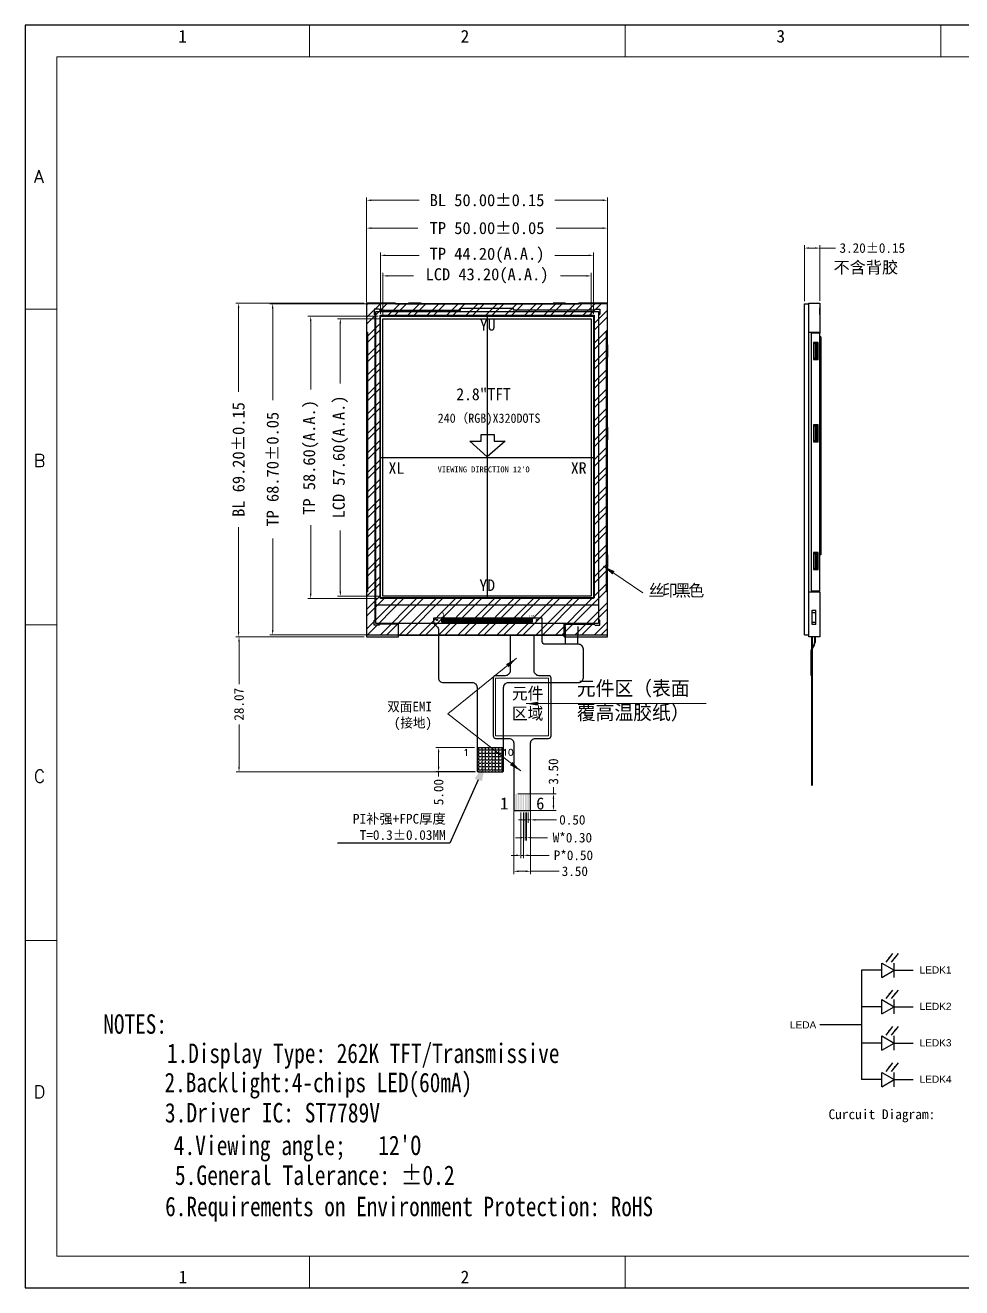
# Model space of a CAD drawing. Header units: millimetres. Extents: x 56 to 438, y -2748 to 280.
# Drawn here: x 56.4 to 250.7, y 17.8 to 279.8 of the extents above; entities that cross this region are included whole.
import ezdxf

# ---------------------------------------------------------------- set-up
doc = ezdxf.new("R2010")
doc.units = ezdxf.units.MM
for name, color, linetype in [('', 7, 'Continuous'), ('BL', 7, 'Continuous'), ('dim', 3, 'Continuous'), ('dimension', 3, 'Continuous'), ('FPC', 32, 'Continuous'), ('LCD', 10, 'Continuous'), ('lens', 6, 'Continuous'), ('TJ', 150, 'Continuous'), ('TP', 6, 'Continuous'), ('尺寸', 4, 'Continuous')]:
    doc.layers.add(name, color=color, linetype=linetype)
doc.layers.add('元件区', color=7, linetype='Continuous', lineweight=13)
doc.styles.add('88', font='')
doc.styles.add('CNS', font='MingLiU.ttf')
doc.styles.add('STYLE1', font='')
doc.styles.add('宋体', font='')
doc.styles.add('标注', font='romanc.shx')
doc.styles.get('88').set_extended_font_data('KaiTi_GB2312')
doc.styles.get('STYLE1').set_extended_font_data('宋体')
doc.styles.get('宋体').set_extended_font_data('SimSun')
doc.dimstyles.new('ISO-25', dxfattribs={"dimtxt": 2.5, "dimasz": 2.5, "dimexe": 1.25, "dimexo": 0.625, "dimtad": 1, "dimtxsty": 'Standard', "dimcen": 2.5, "dimadec": 0, "dimazin": 0, "dimtfac": 1, "dimtmove": 0, "dimatfit": 3, "dimfxl": 1, "dimarcsym": 0})
doc.dimstyles.new('ISO-25$0', dxfattribs={"dimtxt": 2, "dimasz": 1, "dimexe": 0.6, "dimexo": 0.5, "dimgap": 0.2, "dimtad": 0, "dimzin": 1, "dimdsep": 46, "dimtxsty": '88', "dimcen": 2.5, "dimclrd": 3, "dimclre": 3, "dimclrt": 3, "dimadec": 0, "dimazin": 0, "dimtfac": 1, "dimtmove": 0, "dimatfit": 3, "dimldrblk": 'CLOSEDBLANK', "dimfxl": 1, "dimlwd": 5, "dimlwe": 5, "dimarcsym": 0})
doc.dimstyles.get("Standard").update_dxf_attribs({"dimscale": 0, "dimtxt": 1.2, "dimasz": 1.2, "dimexe": 0.3, "dimexo": 0.1, "dimgap": 0.0625, "dimtad": 0, "dimdsep": 46, "dimtxsty": 'Standard', "dimcen": 0, "dimadec": 0, "dimazin": 0, "dimtp": 0.005, "dimtm": -0.005, "dimtfac": 1, "dimtmove": 0, "dimatfit": 3, "dimfxl": 1, "dimtolj": 1, "dimarcsym": 0})

# ---------------------------------------------------------------- blocks, each defined once
blk = doc.blocks.new('*D144')
at = {"color": 3, "lineweight": 5}
for p, q in [((218.04, 222.54), (218.04, 234.19)), ((219.04, 233.59), (220.24, 233.59)), ((221.24, 222.64), (221.24, 234.19)), ((221.24, 233.59), (224.51, 233.59))]:
    blk.add_line(p, q, dxfattribs=at)
at = {"color": 3}
for points in [[(219.04, 233.76), (219.04, 233.43), (218.04, 233.59)], [(220.24, 233.76), (220.24, 233.43), (221.24, 233.59)]]:
    blk.add_solid(points, dxfattribs=at)
at = {"layer": 'Defpoints', "color": 0}
for p in [(221.24, 233.59), (218.04, 222.04), (221.24, 222.14)]:
    blk.add_point(p, dxfattribs=at)
at = {"color": 3, "insert": (232.14, 233.59), "char_height": 2, "attachment_point": 5, "style": '88'}
blk.add_mtext('3.20%%P0.15', dxfattribs=at)
blk = doc.blocks.new('_ClosedBlank')
at = {"color": 0, "linetype": 'ByBlock', "lineweight": -2}
for p, q in [((-1, 0.17), (0, 0)), ((-1, 0.17), (-1, -0.17)), ((0, 0), (-1, -0.17))]:
    blk.add_line(p, q, dxfattribs=at)
blk = doc.blocks.new('*D132')
at = {"color": 3, "lineweight": 5}
for p, q in [((130.62, 219.44), (130.62, 228.42)), ((173.82, 219.44), (173.82, 228.42)), ((131.62, 227.82), (136.96, 227.82)), ((172.82, 227.82), (167.48, 227.82))]:
    blk.add_line(p, q, dxfattribs=at)
at = {"color": 3}
for points in [[(131.62, 227.98), (131.62, 227.65), (130.62, 227.82)], [(172.82, 227.98), (172.82, 227.65), (173.82, 227.82)]]:
    blk.add_solid(points, dxfattribs=at)
at = {"layer": 'Defpoints', "color": 0}
for p in [(173.82, 227.82), (130.62, 218.94), (173.82, 218.94)]:
    blk.add_point(p, dxfattribs=at)
at = {"color": 3, "insert": (152.22, 227.82), "char_height": 2.5, "attachment_point": 5, "style": '88'}
blk.add_mtext('LCD 43.20(A.A.)}', dxfattribs=at)
blk = doc.blocks.new('A$C0A996DC0')
at = {"layer": 'BL'}
blk.add_lwpolyline([(0.08, 3.25), (0.08, 0.25), (0.78, 0.25), (0.78, 3.25)], close=True, dxfattribs=at)
blk.add_lwpolyline([(0.38, 3.25), (0.38, 0.25)], dxfattribs=at)
at = {"layer": 'TJ'}
blk.add_lwpolyline([(0, 0), (0.98, 0), (0.98, 3.5), (0, 3.5)], close=True, dxfattribs=at)
blk = doc.blocks.new('*D133')
at = {"color": 3, "lineweight": 5}
for p, q in [((126.72, 222.14), (100.08, 222.14)), ((100.68, 221.14), (100.68, 203.78)), ((100.68, 153.94), (100.68, 175.64)), ((126.72, 152.94), (100.08, 152.94))]:
    blk.add_line(p, q, dxfattribs=at)
at = {"color": 3}
for points in [[(100.51, 221.14), (100.84, 221.14), (100.68, 222.14)], [(100.51, 153.94), (100.84, 153.94), (100.68, 152.94)]]:
    blk.add_solid(points, dxfattribs=at)
at = {"layer": 'Defpoints', "color": 0}
for p in [(127.22, 222.14), (100.68, 152.94), (127.22, 152.94)]:
    blk.add_point(p, dxfattribs=at)
at = {"color": 3, "insert": (100.68, 189.71), "char_height": 2.5, "attachment_point": 5, "rotation": 90, "style": '88'}
blk.add_mtext('BL 69.20%%p0.15', dxfattribs=at)
blk = doc.blocks.new('*D134')
at = {"color": 3, "lineweight": 5}
for p, q in [((130.12, 218.94), (121.18, 218.94)), ((121.78, 217.94), (121.78, 205.5)), ((121.78, 162.34), (121.78, 174.98)), ((130.12, 161.34), (121.18, 161.34))]:
    blk.add_line(p, q, dxfattribs=at)
at = {"color": 3}
for points in [[(121.61, 217.94), (121.95, 217.94), (121.78, 218.94)], [(121.61, 162.34), (121.95, 162.34), (121.78, 161.34)]]:
    blk.add_solid(points, dxfattribs=at)
at = {"layer": 'Defpoints', "color": 0}
for p in [(130.62, 218.94), (121.78, 161.34), (130.62, 161.34)]:
    blk.add_point(p, dxfattribs=at)
at = {"color": 3, "insert": (121.78, 190.24), "char_height": 2.5, "attachment_point": 5, "rotation": 90, "style": '88'}
blk.add_mtext('LCD 57.60(A.A.)}', dxfattribs=at)
blk = doc.blocks.new('*D145')
at = {"color": 3, "lineweight": 5}
for p, q in [((127.22, 222.64), (127.22, 244.12)), ((177.22, 222.64), (177.22, 244.12)), ((128.22, 243.52), (138.15, 243.52)), ((176.22, 243.52), (166.29, 243.52))]:
    blk.add_line(p, q, dxfattribs=at)
at = {"color": 3}
for points in [[(128.22, 243.69), (128.22, 243.35), (127.22, 243.52)], [(176.22, 243.69), (176.22, 243.35), (177.22, 243.52)]]:
    blk.add_solid(points, dxfattribs=at)
at = {"layer": 'Defpoints', "color": 0}
for p in [(177.22, 243.52), (127.22, 222.14), (177.22, 222.14)]:
    blk.add_point(p, dxfattribs=at)
at = {"color": 3, "insert": (152.22, 243.52), "char_height": 2.5, "attachment_point": 5, "style": '88'}
blk.add_mtext('BL 50.00%%p0.15}', dxfattribs=at)
blk = doc.blocks.new('A$C284B43AB')
blk.add_lwpolyline([(0, -0.2), (-0.1, -0.2), (-0.1, 0), (0.1, 0), (0.1, -0.2), (0, -0.2)])
blk = doc.blocks.new('*D135')
at = {"layer": 'Defpoints', "color": 0}
for p in [(150.15, 129.94), (142.17, 124.94), (150.2, 124.94)]:
    blk.add_point(p, dxfattribs=at)
at = {"layer": 'TP', "color": 3, "lineweight": 5}
for p, q in [((149.65, 129.94), (141.57, 129.94)), ((142.17, 128.94), (142.17, 125.94)), ((149.7, 124.94), (141.57, 124.94)), ((142.17, 124.94), (142.17, 123.94))]:
    blk.add_line(p, q, dxfattribs=at)
at = {"layer": 'TP', "color": 3}
for points in [[(142.01, 128.94), (142.34, 128.94), (142.17, 129.94)], [(142.01, 125.94), (142.34, 125.94), (142.17, 124.94)]]:
    blk.add_solid(points, dxfattribs=at)
at = {"layer": 'TP', "color": 3, "insert": (142.17, 120.69), "char_height": 2, "attachment_point": 5, "rotation": 90, "style": '88'}
blk.add_mtext('5.00', dxfattribs=at)
blk = doc.blocks.new('*D148')
at = {"layer": 'Defpoints', "color": 0}
for p in [(127.22, 152.94), (100.77, 124.87), (150.35, 124.87)]:
    blk.add_point(p, dxfattribs=at)
at = {"layer": 'TP', "color": 3, "lineweight": 5}
for p, q in [((126.72, 152.94), (100.17, 152.94)), ((100.77, 151.94), (100.77, 143.11)), ((100.77, 125.87), (100.77, 134.71)), ((149.85, 124.87), (100.17, 124.87))]:
    blk.add_line(p, q, dxfattribs=at)
at = {"layer": 'TP', "color": 3}
for points in [[(100.6, 151.94), (100.93, 151.94), (100.77, 152.94)], [(100.6, 125.87), (100.93, 125.87), (100.77, 124.87)]]:
    blk.add_solid(points, dxfattribs=at)
at = {"layer": 'TP', "color": 3, "insert": (100.77, 138.91), "char_height": 2, "attachment_point": 5, "rotation": 90, "style": '88'}
blk.add_mtext('28.07', dxfattribs=at)
blk = doc.blocks.new('*D136')
at = {"layer": 'Defpoints', "color": 0}
for p in [(157.75, 117.14), (161.25, 117.21), (161.25, 104.25)]:
    blk.add_point(p, dxfattribs=at)
at = {"layer": 'TP', "color": 3, "lineweight": 5}
for p, q in [((157.75, 116.64), (157.75, 103.65)), ((161.25, 116.71), (161.25, 103.65)), ((158.75, 104.25), (160.25, 104.25)), ((161.25, 104.25), (167.18, 104.25))]:
    blk.add_line(p, q, dxfattribs=at)
at = {"layer": 'TP', "color": 3}
for points in [[(158.75, 104.42), (158.75, 104.09), (157.75, 104.25)], [(160.25, 104.42), (160.25, 104.09), (161.25, 104.25)]]:
    blk.add_solid(points, dxfattribs=at)
at = {"layer": 'TP', "color": 3, "insert": (170.43, 104.25), "char_height": 2, "attachment_point": 5, "style": '88'}
blk.add_mtext('3.50', dxfattribs=at)
blk = doc.blocks.new('*D137')
at = {"layer": 'Defpoints', "color": 0}
for p in [(160.75, 116.98), (161.25, 117.4), (161.25, 114.92)]:
    blk.add_point(p, dxfattribs=at)
at = {"layer": 'TP', "color": 3, "lineweight": 5}
for p, q in [((160.75, 116.48), (160.75, 114.32)), ((161.25, 116.9), (161.25, 114.32)), ((159.75, 114.92), (158.75, 114.92)), ((160.75, 114.92), (161.25, 114.92)), ((162.25, 114.92), (166.66, 114.92))]:
    blk.add_line(p, q, dxfattribs=at)
at = {"layer": 'TP', "color": 3}
for points in [[(159.75, 115.09), (159.75, 114.76), (160.75, 114.92)], [(162.25, 115.09), (162.25, 114.76), (161.25, 114.92)]]:
    blk.add_solid(points, dxfattribs=at)
at = {"layer": 'TP', "color": 3, "insert": (169.91, 114.92), "char_height": 2, "attachment_point": 5, "style": '88'}
blk.add_mtext('0.50', dxfattribs=at)
blk = doc.blocks.new('*D138')
at = {"layer": 'Defpoints', "color": 0}
for p in [(160.1, 116.98), (160.4, 116.98), (160.4, 111.22)]:
    blk.add_point(p, dxfattribs=at)
at = {"layer": 'TP', "color": 3, "lineweight": 5}
for p, q in [((160.1, 116.48), (160.1, 110.62)), ((160.4, 116.48), (160.4, 110.62)), ((159.1, 111.22), (158.1, 111.22)), ((160.1, 111.22), (160.4, 111.22)), ((161.4, 111.22), (164.77, 111.22))]:
    blk.add_line(p, q, dxfattribs=at)
at = {"layer": 'TP', "color": 3}
for points in [[(159.1, 111.39), (159.1, 111.06), (160.1, 111.22)], [(161.4, 111.39), (161.4, 111.06), (160.4, 111.22)]]:
    blk.add_solid(points, dxfattribs=at)
at = {"layer": 'TP', "color": 3, "insert": (169.92, 111.22), "char_height": 2, "attachment_point": 5, "style": '88'}
blk.add_mtext('W*0.30', dxfattribs=at)
blk = doc.blocks.new('*D139')
at = {"layer": 'Defpoints', "color": 0}
for p in [(159.25, 116.98), (159.75, 116.98), (159.75, 107.56)]:
    blk.add_point(p, dxfattribs=at)
at = {"layer": 'TP', "color": 3, "lineweight": 5}
for p, q in [((159.25, 116.48), (159.25, 106.96)), ((159.75, 116.48), (159.75, 106.96)), ((158.25, 107.56), (157.25, 107.56)), ((159.25, 107.56), (159.75, 107.56)), ((160.75, 107.56), (165.13, 107.56))]:
    blk.add_line(p, q, dxfattribs=at)
at = {"layer": 'TP', "color": 3}
for points in [[(158.25, 107.73), (158.25, 107.39), (159.25, 107.56)], [(160.75, 107.73), (160.75, 107.39), (159.75, 107.56)]]:
    blk.add_solid(points, dxfattribs=at)
at = {"layer": 'TP', "color": 3, "insert": (170.13, 107.56), "char_height": 2, "attachment_point": 5, "style": '88'}
blk.add_mtext('P*0.50', dxfattribs=at)
blk = doc.blocks.new('*D149')
at = {"color": 3, "lineweight": 5}
for p, q in [((130.12, 219.94), (130.12, 232.68)), ((131.12, 232.08), (138.15, 232.08)), ((173.32, 232.08), (166.29, 232.08)), ((174.32, 219.94), (174.32, 232.68))]:
    blk.add_line(p, q, dxfattribs=at)
at = {"color": 3}
for points in [[(131.12, 232.25), (131.12, 231.92), (130.12, 232.08)], [(173.32, 232.25), (173.32, 231.92), (174.32, 232.08)]]:
    blk.add_solid(points, dxfattribs=at)
at = {"layer": 'Defpoints', "color": 0}
for p in [(130.12, 232.08), (130.12, 219.44), (174.32, 219.44)]:
    blk.add_point(p, dxfattribs=at)
at = {"color": 3, "insert": (152.22, 232.08), "char_height": 2.5, "attachment_point": 5, "style": '88'}
blk.add_mtext('TP 44.20(A.A.)', dxfattribs=at)
blk = doc.blocks.new('*D140')
at = {"color": 3, "lineweight": 5}
for p, q in [((127.22, 222.34), (127.22, 238.33)), ((128.22, 237.73), (137.85, 237.73)), ((176.22, 237.73), (166.59, 237.73)), ((177.22, 222.09), (177.22, 238.33))]:
    blk.add_line(p, q, dxfattribs=at)
at = {"color": 3}
for points in [[(128.22, 237.9), (128.22, 237.56), (127.22, 237.73)], [(176.22, 237.9), (176.22, 237.56), (177.22, 237.73)]]:
    blk.add_solid(points, dxfattribs=at)
at = {"layer": 'Defpoints', "color": 0}
for p in [(177.22, 237.73), (127.22, 221.84), (177.22, 221.59)]:
    blk.add_point(p, dxfattribs=at)
at = {"color": 3, "insert": (152.22, 237.73), "char_height": 2.5, "attachment_point": 5, "style": '88'}
blk.add_mtext('TP 50.00%%P0.05', dxfattribs=at)
blk = doc.blocks.new('*D150')
at = {"color": 3, "lineweight": 5}
for p, q in [((129.62, 219.44), (115.04, 219.44)), ((115.64, 218.44), (115.64, 204.21)), ((115.64, 161.84), (115.64, 176.07)), ((129.62, 160.84), (115.04, 160.84))]:
    blk.add_line(p, q, dxfattribs=at)
at = {"color": 3}
for points in [[(115.47, 218.44), (115.8, 218.44), (115.64, 219.44)], [(115.47, 161.84), (115.8, 161.84), (115.64, 160.84)]]:
    blk.add_solid(points, dxfattribs=at)
at = {"layer": 'Defpoints', "color": 0}
for p in [(130.12, 219.44), (115.64, 160.84), (130.12, 160.84)]:
    blk.add_point(p, dxfattribs=at)
at = {"color": 3, "insert": (115.64, 190.14), "char_height": 2.5, "attachment_point": 5, "rotation": 90, "style": '88'}
blk.add_mtext('TP 58.60(A.A.)', dxfattribs=at)
blk = doc.blocks.new('*D141')
at = {"color": 3, "lineweight": 5}
for p, q in [((127.19, 222.04), (107.15, 222.04)), ((107.75, 221.04), (107.75, 202.06)), ((107.75, 154.34), (107.75, 173.32)), ((127.31, 153.34), (107.15, 153.34))]:
    blk.add_line(p, q, dxfattribs=at)
at = {"color": 3}
for points in [[(107.58, 221.04), (107.92, 221.04), (107.75, 222.04)], [(107.58, 154.34), (107.92, 154.34), (107.75, 153.34)]]:
    blk.add_solid(points, dxfattribs=at)
at = {"layer": 'Defpoints', "color": 0}
for p in [(127.69, 222.04), (107.75, 153.34), (127.81, 153.34)]:
    blk.add_point(p, dxfattribs=at)
at = {"color": 3, "insert": (107.75, 187.69), "char_height": 2.5, "attachment_point": 5, "rotation": 90, "style": '88'}
blk.add_mtext('TP 68.70%%P0.05', dxfattribs=at)
blk = doc.blocks.new('*D143')
at = {"layer": 'Defpoints', "color": 0}
for p in [(158.1, 120.34), (165.99, 120.34), (158.26, 116.84)]:
    blk.add_point(p, dxfattribs=at)
at = {"layer": 'TP', "color": 3, "lineweight": 5}
for p, q in [((165.99, 120.34), (165.99, 121.71)), ((158.6, 120.34), (166.59, 120.34)), ((165.99, 117.84), (165.99, 119.34)), ((158.76, 116.84), (166.59, 116.84))]:
    blk.add_line(p, q, dxfattribs=at)
at = {"layer": 'TP', "color": 3}
for points in [[(165.83, 119.34), (166.16, 119.34), (165.99, 120.34)], [(165.83, 117.84), (166.16, 117.84), (165.99, 116.84)]]:
    blk.add_solid(points, dxfattribs=at)
at = {"layer": 'TP', "color": 3, "insert": (165.99, 124.96), "char_height": 2, "attachment_point": 5, "rotation": 90, "style": '88'}
blk.add_mtext('3.50', dxfattribs=at)

msp = doc.modelspace()

# ---------------------------------------------------------------- hatches: boundary and pattern name
at = {"layer": 'lens'}
h = msp.add_hatch(dxfattribs=at)
h.set_pattern_fill('ANSI32', color=256, scale=0.3, style=0)
h.set_pattern_definition([(45, (-1701.5323, -1371.1566), (-2.0205576, 2.0205576), []), (45, (-1700.1852, -1371.1566), (-2.0205576, 2.0205576), [])])
h.paths.add_polyline_path([(174.321, 160.842), (130.121, 160.842), (130.121, 219.442), (174.321, 219.442)], flags=16)
edge = h.paths.add_edge_path()
edge.add_line((127.221, 221.842), (127.221, 153.542))
edge.add_arc((127.421, 153.542), 0.2, 180, 270)
edge.add_line((127.421, 153.342), (177.021, 153.342))
edge.add_arc((177.021, 153.542), 0.2, 270, 360)
edge.add_line((177.221, 153.542), (177.221, 221.842))
edge.add_arc((177.021, 221.842), 0.2, 0, 90)
edge.add_line((177.021, 222.042), (127.421, 222.042))
edge.add_arc((127.421, 221.842), 0.2, 90, 180)
at = {"layer": 'TP'}
h = msp.add_hatch(dxfattribs=at)
h.set_pattern_fill('ANGLE', color=4, scale=0.1, style=0)
h.set_pattern_definition([(0, (-26.92164, -19.29635), (0, 0.6985), [0.508, -0.1905]), (90, (-26.92164, -19.29635), (-0.6985, 4e-17), [0.508, -0.1905])])
h.paths.add_polyline_path([(150.151, 125.072, 0.4142136), (150.351, 124.872), (155.451, 124.872, 0.4142136), (155.651, 125.072), (155.651, 129.944), (150.151, 129.944)])
h.paths.add_polyline_path([(155.265, 127.923), (157.928, 127.923), (157.928, 129.945), (155.265, 129.945)], flags=9)

# ---------------------------------------------------------------- linework, layer by layer
at = {"layer": '', "color": 1}
msp.add_lwpolyline([(150.395, 123.22), (144.465, 110.055)], dxfattribs=at)
msp.add_solid([(149.618, 123.465), (151.874, 126.647), (151.172, 122.975)], dxfattribs=at)
at = {"color": 0, "linetype": 'Continuous', "lineweight": 0}
for p, q in [((115.378, 279.838), (115.378, 273.287)), ((180.883, 279.838), (180.883, 273.287)), ((246.388, 279.838), (246.388, 273.287)), ((62.974, 273.287), (62.974, 220.883)), ((62.974, 273.287), (115.378, 273.287)), ((115.378, 273.287), (180.883, 273.287)), ((180.883, 273.287), (246.388, 273.287)), ((246.388, 273.287), (311.893, 273.287)), ((56.423, 220.883), (62.974, 220.883)), ((62.974, 220.883), (62.974, 155.378)), ((56.423, 155.378), (62.974, 155.378)), ((62.974, 155.378), (62.974, 89.873)), ((56.423, 89.873), (62.974, 89.873)), ((62.974, 89.873), (62.974, 24.368)), ((115.378, 24.368), (115.378, 17.818)), ((180.883, 24.368), (180.883, 17.818))]:
    msp.add_line(p, q, dxfattribs=at)
at = {"color": 0, "linetype": 'ByBlock'}
for p, q in [((133.221, 222.142), (127.221, 222.142)), ((127.221, 222.142), (127.221, 216.142)), ((130.021, 220.692), (146.721, 220.692)), ((133.221, 221.942), (133.221, 222.142)), ((171.221, 221.942), (133.221, 221.942)), ((157.721, 221.042), (146.721, 221.042)), ((146.721, 220.692), (146.721, 221.042)), ((157.721, 220.692), (157.721, 221.042)), ((174.421, 220.692), (157.721, 220.692)), ((177.221, 222.142), (171.221, 222.142)), ((171.221, 222.142), (171.221, 221.942)), ((177.221, 216.142), (177.221, 222.142)), ((221.245, 219.792), (221.245, 221.192)), ((129.021, 156.512), (129.021, 219.692)), ((175.421, 156.512), (175.421, 219.692)), ((127.421, 216.142), (127.421, 162.242)), ((177.021, 162.242), (177.021, 216.142)), ((127.221, 213.538), (127.221, 210.938)), ((127.421, 213.538), (127.221, 213.538)), ((127.271, 212.739), (127.371, 212.739)), ((177.021, 213.538), (177.221, 213.538)), ((177.221, 213.538), (177.221, 210.938)), ((127.221, 210.938), (127.421, 210.938)), ((177.221, 210.938), (177.021, 210.938)), ((127.221, 196.426), (127.221, 193.826)), ((127.421, 196.426), (127.221, 196.426)), ((127.271, 195.627), (127.371, 195.627)), ((177.021, 196.426), (177.221, 196.426)), ((177.221, 196.426), (177.221, 193.826)), ((127.221, 193.826), (127.421, 193.826)), ((177.221, 193.826), (177.021, 193.826)), ((127.421, 169.94), (127.221, 169.94)), ((127.221, 169.94), (127.221, 167.34)), ((127.271, 169.142), (127.371, 169.142)), ((177.021, 169.94), (177.221, 169.94)), ((177.221, 169.94), (177.221, 167.34)), ((127.221, 167.34), (127.421, 167.34)), ((177.221, 167.34), (177.021, 167.34)), ((127.421, 162.242), (127.221, 162.242)), ((127.221, 162.242), (127.221, 152.942)), ((127.271, 162.342), (127.371, 162.342)), ((177.221, 162.242), (177.021, 162.242)), ((177.221, 152.942), (177.221, 162.242)), ((128.821, 156.312), (129.021, 156.512)), ((128.821, 155.312), (128.821, 156.312)), ((129.821, 155.312), (128.821, 155.312)), ((130.021, 155.512), (129.821, 155.312)), ((133.821, 155.512), (130.021, 155.512)), ((133.821, 152.942), (133.821, 155.512)), ((168.221, 152.942), (168.221, 155.512)), ((168.221, 155.512), (174.421, 155.512)), ((174.421, 155.512), (174.621, 155.312)), ((174.621, 155.312), (175.621, 155.312)), ((175.621, 156.312), (175.421, 156.512)), ((175.621, 155.312), (175.621, 156.312)), ((127.221, 152.942), (133.821, 152.942)), ((133.821, 153.242), (168.221, 153.242)), ((168.221, 152.942), (177.221, 152.942))]:
    msp.add_line(p, q, dxfattribs=at)
at = {"color": 0}
for p, q in [((129.821, 220.892), (128.821, 220.892)), ((128.821, 220.892), (128.821, 219.892)), ((129.821, 220.892), (128.821, 220.892)), ((128.821, 220.892), (128.821, 219.892)), ((130.021, 220.692), (129.821, 220.892)), ((130.021, 220.692), (129.821, 220.892)), ((133.221, 222.092), (171.221, 222.092)), ((133.221, 221.992), (171.221, 221.992)), ((138.521, 222.142), (135.921, 222.142)), ((135.921, 222.142), (135.921, 221.942)), ((138.521, 221.942), (138.521, 222.142)), ((168.521, 222.142), (165.921, 222.142)), ((165.921, 222.142), (165.921, 221.942)), ((168.521, 221.942), (168.521, 222.142)), ((174.421, 220.692), (174.621, 220.892)), ((174.421, 220.692), (174.621, 220.892)), ((174.621, 220.892), (175.621, 220.892)), ((174.621, 220.892), (175.621, 220.892)), ((175.621, 220.892), (175.621, 219.892)), ((175.621, 220.892), (175.621, 219.892)), ((128.821, 219.892), (129.021, 219.692)), ((128.821, 219.892), (129.021, 219.692)), ((175.621, 219.892), (175.421, 219.692)), ((175.621, 219.892), (175.421, 219.692)), ((127.221, 216.142), (127.421, 216.142)), ((127.271, 162.242), (127.271, 216.142)), ((127.371, 162.242), (127.371, 216.142)), ((177.021, 216.142), (177.221, 216.142)), ((177.071, 162.242), (177.071, 216.142)), ((177.171, 162.242), (177.171, 216.142)), ((218.945, 216.142), (221.245, 216.142)), ((221.445, 215.141), (221.245, 215.141)), ((221.445, 215.141), (221.445, 169.941)), ((221.445, 169.941), (221.245, 169.941)), ((177.171, 162.342), (177.071, 162.342)), ((218.945, 162.242), (221.245, 162.242)), ((220.045, 162.242), (220.045, 162.442)), ((220.895, 162.442), (220.895, 162.242)), ((219.545, 152.942), (219.545, 122.142)), ((219.675, 152.942), (219.675, 122.142)), ((220.153, 152.942), (220.153, 151.747)), ((220.283, 152.942), (220.283, 151.71)), ((219.415, 150), (219.415, 144.942)), ((219.545, 149.962), (219.545, 144.942)), ((219.569, 150.533), (219.998, 151.214)), ((219.699, 150.496), (220.128, 151.176)), ((219.415, 144.942), (219.545, 144.942)), ((219.545, 122.142), (219.675, 122.142)), ((234.12, 82.214), (234.12, 85.198)), ((234.12, 85.198), (236.705, 83.706)), ((236.705, 82.214), (236.705, 85.198)), ((234.12, 83.706), (229.914, 83.706)), ((229.914, 83.706), (229.914, 61.026)), ((234.12, 82.214), (236.705, 83.706)), ((236.705, 83.706), (240.6, 83.706)), ((234.12, 76.146), (229.914, 76.146)), ((234.12, 74.654), (234.12, 77.638)), ((234.12, 77.638), (236.705, 76.146)), ((234.12, 74.654), (236.705, 76.146)), ((236.705, 74.654), (236.705, 77.638)), ((236.705, 76.146), (240.6, 76.146)), ((229.914, 72.366), (221.276, 72.366)), ((234.12, 68.586), (229.914, 68.586)), ((234.12, 67.094), (234.12, 70.078)), ((234.12, 70.078), (236.705, 68.586)), ((234.12, 67.094), (236.705, 68.586)), ((236.705, 67.094), (236.705, 70.078)), ((236.705, 68.586), (240.6, 68.586)), ((234.12, 61.026), (229.914, 61.026)), ((234.12, 59.534), (234.12, 62.518)), ((234.12, 62.518), (236.705, 61.026)), ((234.12, 59.534), (236.705, 61.026)), ((236.705, 59.534), (236.705, 62.518)), ((236.705, 61.026), (240.6, 61.026))]:
    msp.add_line(p, q, dxfattribs=at)
at = {"color": 0, "linetype": 'Continuous'}
for p, q in [((218.945, 222.142), (221.245, 222.142)), ((218.945, 152.942), (218.945, 222.142)), ((221.245, 222.142), (221.245, 215.942)), ((221.245, 162.242), (221.245, 152.942)), ((219.645, 155.442), (219.645, 158.442)), ((219.645, 158.442), (220.445, 158.442)), ((219.645, 157.942), (220.445, 157.942)), ((220.445, 155.442), (220.445, 158.442)), ((219.645, 155.942), (220.445, 155.942)), ((220.445, 155.442), (219.645, 155.442)), ((221.245, 152.942), (218.945, 152.942))]:
    msp.add_line(p, q, dxfattribs=at)
at = {"color": 0, "linetype": 'Continuous', "lineweight": 13}
msp.add_line((62.974, 24.368), (425.872, 24.368), dxfattribs=at)
at = {"color": 0, "linetype": 'Continuous', "lineweight": 25}
msp.add_lwpolyline([(56.423, 17.818), (62.974, 17.818), (432.422, 17.818), (432.422, 24.368), (432.422, 279.838), (425.872, 279.838), (56.423, 279.838), (56.423, 273.287)], close=True, dxfattribs=at)
at = {"color": 0}
for points in [[(130.021, 219.692), (174.421, 219.692), (174.421, 160.992), (130.021, 160.992)], [(153.665, 193.502), (155.972, 193.502), (152.221, 190.242), (148.669, 193.502), (150.977, 193.502), (150.977, 194.911), (153.665, 194.911)]]:
    msp.add_lwpolyline(points, close=True, dxfattribs=at)
msp.add_lwpolyline([(219.475, 184.542), (219.475, 162.442), (221.245, 162.442), (221.245, 215.942), (219.475, 215.942), (219.475, 184.542)], dxfattribs=at)
for centre, start, end in [((220.415, 150), 147.75341, 180), ((220.545, 149.962), 147.75341, 180), ((219.153, 151.747), 327.75341, 0), ((219.283, 151.71), 327.75341, 360)]:
    msp.add_arc(centre, 1, start, end, dxfattribs=at)
at = {"layer": 'dimension', "color": 6}
msp.add_line((150.151, 129.944), (155.651, 129.944), dxfattribs=at)
at = {"layer": 'FPC'}
for p, q in [((168.523, 151.442), (168.523, 155.079)), ((171.023, 155.079), (171.017, 151.442))]:
    msp.add_line(p, q, dxfattribs=at)
at = {"layer": 'FPC', "color": 2}
msp.add_lwpolyline([(141.496, 155.322), (141.796, 155.068, -0.2208775), (142.151, 154.304), (142.151, 144.422, 0.4142136), (143.151, 143.422), (149.151, 143.422, -0.4142136), (150.151, 142.422), (150.151, 125.072, 0.4142136), (150.351, 124.872), (155.451, 124.872, 0.4142136), (155.651, 125.072), (155.651, 142.422, -0.4142136), (156.651, 143.422), (171.197, 143.422, 0.4142136), (172.197, 144.422), (172.197, 150.372, 0.4142136), (171.197, 151.372), (164.261, 151.372, -0.4142136), (163.661, 151.972), (163.661, 156.792), (141.141, 156.792), (141.141, 156.086, 0.2208775)], format="xyb", close=True, dxfattribs=at)
at = {"layer": 'FPC', "linetype": 'Continuous'}
msp.add_lwpolyline([(156.992, 153.342, -0.032501), (157.001, 153.212), (157.001, 145.842, -0.4142136), (156.001, 144.842), (154.001, 144.842, 0.4142136), (153.501, 144.342), (153.501, 132.342, 0.4142136), (154.001, 131.842), (156.751, 131.842, -0.4142136), (157.751, 130.842), (157.751, 117.042, 0.4142136), (157.951, 116.842), (161.051, 116.842, 0.4142136), (161.251, 117.042), (161.251, 130.842, -0.4142136), (162.251, 131.842), (165.001, 131.842, 0.4142136), (165.501, 132.342), (165.501, 144.342, 0.4142136), (165.001, 144.842), (163.001, 144.842, -0.4142136), (162.001, 145.842), (162.001, 153.212, -0.032501), (162.009, 153.342, -0.032501)], format="xyb", dxfattribs=at)
at = {"layer": 'FPC', "linetype": 'ByBlock'}
for points in [[(158.105, 120.342), (158.405, 120.342), (158.105, 116.975), (158.405, 116.975)], [(158.105, 120.342), (158.405, 120.342), (158.105, 116.975), (158.405, 116.975)], [(158.605, 120.342), (158.905, 120.342), (158.605, 116.975), (158.905, 116.975)], [(158.605, 120.342), (158.905, 120.342), (158.605, 116.975), (158.905, 116.975)], [(159.105, 120.342), (159.405, 120.342), (159.105, 116.975), (159.405, 116.975)], [(159.105, 120.342), (159.405, 120.342), (159.105, 116.975), (159.405, 116.975)], [(159.605, 120.342), (159.905, 120.342), (159.605, 116.975), (159.905, 116.975)], [(159.605, 120.342), (159.905, 120.342), (159.605, 116.975), (159.905, 116.975)], [(160.105, 120.342), (160.405, 120.342), (160.105, 116.975), (160.405, 116.975)], [(160.105, 120.342), (160.405, 120.342), (160.105, 116.975), (160.405, 116.975)], [(160.605, 120.342), (160.905, 120.342), (160.605, 116.975), (160.905, 116.975)], [(160.605, 120.342), (160.905, 120.342), (160.605, 116.975), (160.905, 116.975)]]:
    msp.add_solid(points, dxfattribs=at)
at = {"layer": 'LCD'}
for p, q in [((129.121, 159.542), (175.321, 159.542)), ((144.465, 110.055), (121.21, 110.055))]:
    msp.add_line(p, q, dxfattribs=at)
for points in [[(129.121, 220.442), (175.321, 220.442), (175.321, 155.692), (129.121, 155.692), (129.121, 220.442)], [(130.621, 218.942), (173.821, 218.942), (173.821, 161.342), (130.621, 161.342), (130.621, 218.942)], [(141.861, 156.292), (141.761, 156.292), (141.761, 156.492), (141.961, 156.492), (141.961, 156.292), (141.861, 156.292)]]:
    msp.add_lwpolyline(points, dxfattribs=at)
at = {"layer": 'LCD', "color": 1}
for points in [[(142.861, 156.742), (142.961, 156.742), (142.961, 155.942), (142.861, 155.942)], [(143.001, 156.742), (143.101, 156.742), (143.101, 155.942), (143.001, 155.942)], [(143.141, 156.742), (143.241, 156.742), (143.241, 155.942), (143.141, 155.942)], [(143.281, 156.742), (143.381, 156.742), (143.381, 155.942), (143.281, 155.942)], [(143.421, 156.742), (143.521, 156.742), (143.521, 155.942), (143.421, 155.942)], [(143.561, 156.742), (143.661, 156.742), (143.661, 155.942), (143.561, 155.942)], [(143.701, 156.742), (143.801, 156.742), (143.801, 155.942), (143.701, 155.942)], [(143.841, 156.742), (143.941, 156.742), (143.941, 155.942), (143.841, 155.942)], [(143.981, 156.742), (144.081, 156.742), (144.081, 155.942), (143.981, 155.942)], [(144.121, 156.742), (144.221, 156.742), (144.221, 155.942), (144.121, 155.942)], [(144.261, 156.742), (144.361, 156.742), (144.361, 155.942), (144.261, 155.942)], [(144.401, 156.742), (144.501, 156.742), (144.501, 155.942), (144.401, 155.942)], [(144.541, 156.742), (144.641, 156.742), (144.641, 155.942), (144.541, 155.942)], [(144.681, 156.742), (144.781, 156.742), (144.781, 155.942), (144.681, 155.942)], [(144.821, 156.742), (144.921, 156.742), (144.921, 155.942), (144.821, 155.942)], [(144.961, 156.742), (145.061, 156.742), (145.061, 155.942), (144.961, 155.942)], [(145.101, 156.742), (145.201, 156.742), (145.201, 155.942), (145.101, 155.942)], [(145.241, 156.742), (145.341, 156.742), (145.341, 155.942), (145.241, 155.942)], [(145.381, 156.742), (145.481, 156.742), (145.481, 155.942), (145.381, 155.942)], [(145.521, 156.742), (145.621, 156.742), (145.621, 155.942), (145.521, 155.942)], [(145.661, 156.742), (145.761, 156.742), (145.761, 155.942), (145.661, 155.942)], [(145.801, 156.742), (145.901, 156.742), (145.901, 155.942), (145.801, 155.942)], [(145.941, 156.742), (146.041, 156.742), (146.041, 155.942), (145.941, 155.942)], [(146.081, 156.742), (146.181, 156.742), (146.181, 155.942), (146.081, 155.942)], [(146.221, 156.742), (146.321, 156.742), (146.321, 155.942), (146.221, 155.942)], [(146.361, 156.742), (146.461, 156.742), (146.461, 155.942), (146.361, 155.942)], [(146.501, 156.742), (146.601, 156.742), (146.601, 155.942), (146.501, 155.942)], [(146.641, 156.742), (146.741, 156.742), (146.741, 155.942), (146.641, 155.942)], [(146.781, 156.742), (146.881, 156.742), (146.881, 155.942), (146.781, 155.942)], [(146.921, 156.742), (147.021, 156.742), (147.021, 155.942), (146.921, 155.942)], [(147.061, 156.742), (147.161, 156.742), (147.161, 155.942), (147.061, 155.942)], [(147.201, 156.742), (147.301, 156.742), (147.301, 155.942), (147.201, 155.942)], [(147.341, 156.742), (147.441, 156.742), (147.441, 155.942), (147.341, 155.942)], [(147.481, 156.742), (147.581, 156.742), (147.581, 155.942), (147.481, 155.942)], [(147.621, 156.742), (147.721, 156.742), (147.721, 155.942), (147.621, 155.942)], [(147.761, 156.742), (147.861, 156.742), (147.861, 155.942), (147.761, 155.942)], [(147.901, 156.742), (148.001, 156.742), (148.001, 155.942), (147.901, 155.942)], [(148.041, 156.742), (148.141, 156.742), (148.141, 155.942), (148.041, 155.942)], [(148.181, 156.742), (148.281, 156.742), (148.281, 155.942), (148.181, 155.942)], [(148.321, 156.742), (148.421, 156.742), (148.421, 155.942), (148.321, 155.942)], [(148.461, 156.742), (148.561, 156.742), (148.561, 155.942), (148.461, 155.942)], [(148.601, 156.742), (148.701, 156.742), (148.701, 155.942), (148.601, 155.942)], [(148.741, 156.742), (148.841, 156.742), (148.841, 155.942), (148.741, 155.942)], [(148.881, 156.742), (148.981, 156.742), (148.981, 155.942), (148.881, 155.942)], [(149.021, 156.742), (149.121, 156.742), (149.121, 155.942), (149.021, 155.942)], [(149.161, 156.742), (149.261, 156.742), (149.261, 155.942), (149.161, 155.942)], [(149.301, 156.742), (149.401, 156.742), (149.401, 155.942), (149.301, 155.942)], [(149.441, 156.742), (149.541, 156.742), (149.541, 155.942), (149.441, 155.942)], [(149.581, 156.742), (149.681, 156.742), (149.681, 155.942), (149.581, 155.942)], [(149.721, 156.742), (149.821, 156.742), (149.821, 155.942), (149.721, 155.942)], [(149.861, 156.742), (149.961, 156.742), (149.961, 155.942), (149.861, 155.942)], [(150.001, 156.742), (150.101, 156.742), (150.101, 155.942), (150.001, 155.942)], [(150.141, 156.742), (150.241, 156.742), (150.241, 155.942), (150.141, 155.942)], [(150.281, 156.742), (150.381, 156.742), (150.381, 155.942), (150.281, 155.942)], [(150.421, 156.742), (150.521, 156.742), (150.521, 155.942), (150.421, 155.942)], [(150.561, 156.742), (150.661, 156.742), (150.661, 155.942), (150.561, 155.942)], [(150.701, 156.742), (150.801, 156.742), (150.801, 155.942), (150.701, 155.942)], [(150.841, 156.742), (150.941, 156.742), (150.941, 155.942), (150.841, 155.942)], [(150.981, 156.742), (151.081, 156.742), (151.081, 155.942), (150.981, 155.942)], [(151.121, 156.742), (151.221, 156.742), (151.221, 155.942), (151.121, 155.942)], [(151.261, 156.742), (151.361, 156.742), (151.361, 155.942), (151.261, 155.942)], [(151.401, 156.742), (151.501, 156.742), (151.501, 155.942), (151.401, 155.942)], [(151.541, 156.742), (151.641, 156.742), (151.641, 155.942), (151.541, 155.942)], [(151.681, 156.742), (151.781, 156.742), (151.781, 155.942), (151.681, 155.942)], [(151.821, 156.742), (151.921, 156.742), (151.921, 155.942), (151.821, 155.942)], [(151.961, 156.742), (152.061, 156.742), (152.061, 155.942), (151.961, 155.942)], [(152.101, 156.742), (152.201, 156.742), (152.201, 155.942), (152.101, 155.942)], [(152.241, 156.742), (152.341, 156.742), (152.341, 155.942), (152.241, 155.942)], [(152.381, 156.742), (152.481, 156.742), (152.481, 155.942), (152.381, 155.942)], [(152.521, 156.742), (152.621, 156.742), (152.621, 155.942), (152.521, 155.942)], [(152.661, 156.742), (152.761, 156.742), (152.761, 155.942), (152.661, 155.942)], [(152.801, 156.742), (152.901, 156.742), (152.901, 155.942), (152.801, 155.942)], [(152.941, 156.742), (153.041, 156.742), (153.041, 155.942), (152.941, 155.942)], [(153.081, 156.742), (153.181, 156.742), (153.181, 155.942), (153.081, 155.942)], [(153.221, 156.742), (153.321, 156.742), (153.321, 155.942), (153.221, 155.942)], [(153.361, 156.742), (153.461, 156.742), (153.461, 155.942), (153.361, 155.942)], [(153.501, 156.742), (153.601, 156.742), (153.601, 155.942), (153.501, 155.942)], [(153.641, 156.742), (153.741, 156.742), (153.741, 155.942), (153.641, 155.942)], [(153.781, 156.742), (153.881, 156.742), (153.881, 155.942), (153.781, 155.942)], [(153.921, 156.742), (154.021, 156.742), (154.021, 155.942), (153.921, 155.942)], [(154.061, 156.742), (154.161, 156.742), (154.161, 155.942), (154.061, 155.942)], [(154.201, 156.742), (154.301, 156.742), (154.301, 155.942), (154.201, 155.942)], [(154.341, 156.742), (154.441, 156.742), (154.441, 155.942), (154.341, 155.942)], [(154.481, 156.742), (154.581, 156.742), (154.581, 155.942), (154.481, 155.942)], [(154.621, 156.742), (154.721, 156.742), (154.721, 155.942), (154.621, 155.942)], [(154.761, 156.742), (154.861, 156.742), (154.861, 155.942), (154.761, 155.942)], [(154.901, 156.742), (155.001, 156.742), (155.001, 155.942), (154.901, 155.942)], [(155.041, 156.742), (155.141, 156.742), (155.141, 155.942), (155.041, 155.942)], [(155.181, 156.742), (155.281, 156.742), (155.281, 155.942), (155.181, 155.942)], [(155.321, 156.742), (155.421, 156.742), (155.421, 155.942), (155.321, 155.942)], [(155.461, 156.742), (155.561, 156.742), (155.561, 155.942), (155.461, 155.942)], [(155.601, 156.742), (155.701, 156.742), (155.701, 155.942), (155.601, 155.942)], [(155.741, 156.742), (155.841, 156.742), (155.841, 155.942), (155.741, 155.942)], [(155.881, 156.742), (155.981, 156.742), (155.981, 155.942), (155.881, 155.942)], [(156.021, 156.742), (156.121, 156.742), (156.121, 155.942), (156.021, 155.942)], [(156.161, 156.742), (156.261, 156.742), (156.261, 155.942), (156.161, 155.942)], [(156.301, 156.742), (156.401, 156.742), (156.401, 155.942), (156.301, 155.942)], [(156.441, 156.742), (156.541, 156.742), (156.541, 155.942), (156.441, 155.942)], [(156.581, 156.742), (156.681, 156.742), (156.681, 155.942), (156.581, 155.942)], [(156.721, 156.742), (156.821, 156.742), (156.821, 155.942), (156.721, 155.942)], [(156.861, 156.742), (156.961, 156.742), (156.961, 155.942), (156.861, 155.942)], [(157.001, 156.742), (157.101, 156.742), (157.101, 155.942), (157.001, 155.942)], [(157.141, 156.742), (157.241, 156.742), (157.241, 155.942), (157.141, 155.942)], [(157.281, 156.742), (157.381, 156.742), (157.381, 155.942), (157.281, 155.942)], [(157.421, 156.742), (157.521, 156.742), (157.521, 155.942), (157.421, 155.942)], [(157.561, 156.742), (157.661, 156.742), (157.661, 155.942), (157.561, 155.942)], [(157.701, 156.742), (157.801, 156.742), (157.801, 155.942), (157.701, 155.942)], [(157.841, 156.742), (157.941, 156.742), (157.941, 155.942), (157.841, 155.942)], [(157.981, 156.742), (158.081, 156.742), (158.081, 155.942), (157.981, 155.942)], [(158.121, 156.742), (158.221, 156.742), (158.221, 155.942), (158.121, 155.942)], [(158.261, 156.742), (158.361, 156.742), (158.361, 155.942), (158.261, 155.942)], [(158.401, 156.742), (158.501, 156.742), (158.501, 155.942), (158.401, 155.942)], [(158.541, 156.742), (158.641, 156.742), (158.641, 155.942), (158.541, 155.942)], [(158.681, 156.742), (158.781, 156.742), (158.781, 155.942), (158.681, 155.942)], [(158.821, 156.742), (158.921, 156.742), (158.921, 155.942), (158.821, 155.942)], [(158.961, 156.742), (159.061, 156.742), (159.061, 155.942), (158.961, 155.942)], [(159.101, 156.742), (159.201, 156.742), (159.201, 155.942), (159.101, 155.942)], [(159.241, 156.742), (159.341, 156.742), (159.341, 155.942), (159.241, 155.942)], [(159.381, 156.742), (159.481, 156.742), (159.481, 155.942), (159.381, 155.942)], [(159.521, 156.742), (159.621, 156.742), (159.621, 155.942), (159.521, 155.942)], [(159.661, 156.742), (159.761, 156.742), (159.761, 155.942), (159.661, 155.942)], [(159.801, 156.742), (159.901, 156.742), (159.901, 155.942), (159.801, 155.942)], [(159.941, 156.742), (160.041, 156.742), (160.041, 155.942), (159.941, 155.942)], [(160.081, 156.742), (160.181, 156.742), (160.181, 155.942), (160.081, 155.942)], [(160.221, 156.742), (160.321, 156.742), (160.321, 155.942), (160.221, 155.942)], [(160.361, 156.742), (160.461, 156.742), (160.461, 155.942), (160.361, 155.942)], [(160.501, 156.742), (160.601, 156.742), (160.601, 155.942), (160.501, 155.942)], [(160.641, 156.742), (160.741, 156.742), (160.741, 155.942), (160.641, 155.942)], [(160.781, 156.742), (160.881, 156.742), (160.881, 155.942), (160.781, 155.942)], [(160.921, 156.742), (161.021, 156.742), (161.021, 155.942), (160.921, 155.942)], [(161.061, 156.742), (161.161, 156.742), (161.161, 155.942), (161.061, 155.942)], [(161.201, 156.742), (161.301, 156.742), (161.301, 155.942), (161.201, 155.942)], [(161.341, 156.742), (161.441, 156.742), (161.441, 155.942), (161.341, 155.942)], [(161.481, 156.742), (161.581, 156.742), (161.581, 155.942), (161.481, 155.942)]]:
    msp.add_lwpolyline(points, close=True, dxfattribs=at)
at = {"layer": 'lens', "color": 6}
for p, q in [((218.045, 222.042), (218.945, 222.042)), ((218.045, 153.342), (218.045, 222.042)), ((218.045, 153.342), (218.945, 153.342))]:
    msp.add_line(p, q, dxfattribs=at)
at = {"layer": 'lens'}
msp.add_lwpolyline([(127.221, 221.842), (127.221, 153.542, 0.4142136), (127.421, 153.342), (177.021, 153.342, 0.4142136), (177.221, 153.542), (177.221, 221.842, 0.4142136), (177.021, 222.042), (127.421, 222.042, 0.4142136)], format="xyb", close=True, dxfattribs=at)
msp.add_lwpolyline([(174.321, 160.842), (130.121, 160.842), (130.121, 219.442), (174.321, 219.442)], close=True, dxfattribs=at)
at = {"layer": 'TP'}
for p, q in [((152.221, 219.442), (152.221, 160.842)), ((152.221, 218.942), (152.221, 161.342)), ((130.121, 190.142), (174.321, 190.142)), ((130.621, 190.142), (173.821, 190.142))]:
    msp.add_line(p, q, dxfattribs=at)
at = {"layer": '元件区', "linetype": 'ByBlock'}
msp.add_lwpolyline([(154.001, 132.342), (165.001, 132.342), (165.001, 144.342), (154.001, 144.342)], close=True, dxfattribs=at)

# ---------------------------------------------------------------- block references
at = {"color": 0}
for p in [(219.942, 210.488), (219.942, 193.376), (219.942, 166.89)]:
    msp.add_blockref('A$C0A996DC0', p, dxfattribs=at)
at = {"layer": 'LCD'}
msp.add_blockref('A$C284B43AB', (162.581, 156.492), dxfattribs=at)

# ---------------------------------------------------------------- texts
at = {"layer": '', "color": 1, "insert": (143.647, 116.161), "char_height": 2.0196, "width": 21.44456, "attachment_point": 3, "style": '宋体'}
msp.add_mtext('PI补强+FPC厚度\\PT=0.3%%P0.03MM', dxfattribs=at)
at = {"color": 0}
msp.add_text("VIEWING DIRECTION 12'O", height=1.21386, dxfattribs=at).set_placement((141.984, 187.054))
at = {"color": 0, "linetype": 'Continuous', "style": '标注'}
for s, height, p in [('1', 1.348, (147.297, 128.215)), ('10', 1.3478, (155.409, 128.26))]:
    msp.add_text(s, height=height, dxfattribs=at).set_placement(p)
at = {"color": 0, "linetype": 'Continuous'}
for s, height, width, p in [('NOTES:', 4.0435, 0.8, (72.618, 70.527)), ('      1.Display Type: 262K TFT/Transmissive', 4.04352, 0.8, (72.618, 64.461)), ('      2.Backlight:4-chips LED(60mA)', 4.04352, 0.8, (72.114, 58.396)), ('      3.Driver IC: ST7789V', 4.04352, 0.811458, (71.991, 52.126)), ("    4.Viewing angle;   12'O", 4.04352, 0.811458, (78.284, 45.343)), ('    5.General Talerance: %%p0.2', 4.04352, 0.811458, (78.536, 39.154)), ('      6.Requirements on Environment Protection: RoHS', 4.04352, 0.8, (72.243, 32.668))]:
    msp.add_text(s, height=height, dxfattribs=dict(at, width=width)).set_placement(p)
at = {"color": 0, "style": 'STYLE1'}
msp.add_text('Curcuit Diagram:', height=2.03478, dxfattribs=at).set_placement((223.056, 52.81))
at = {"color": 0, "linetype": 'Continuous', "lineweight": 0, "attachment_point": 1, "style": 'CNS'}
for s, insert, char_height in [('1', (88.182, 278.873), 2.62), ('2', (146.751, 278.873), 2.62), ('3', (212.256, 278.873), 2.62), ('{\\Fromans.shx|c0;A}', (58.201, 249.745), 2.6202), ('{\\Fromans.shx|c0;B}', (58.201, 190.79), 2.6202), ('{\\Fromans.shx|c0;C}', (58.201, 125.285), 2.6202), ('{\\Fromans.shx|c0;D}', (58.201, 59.78), 2.6202), ('1', (88.24, 21.386), 2.62), ('2', (146.751, 21.386), 2.62)]:
    msp.add_mtext(s, dxfattribs=dict(at, insert=insert, char_height=char_height))
at = {"color": 0, "insert": (224.099, 230.817), "char_height": 2.45692, "width": 65.91572, "attachment_point": 1, "style": '88'}
msp.add_mtext('{\\fSimSun|b0|i0|c134|p2;\\C7;\\c16711423;不含背胶}', dxfattribs=at)
at = {"color": 0, "attachment_point": 1}
for s, insert, char_height, width in [('YU', (150.714, 218.866), 2.4, 1.65598), ('{\\f@BatangChe|b0|i0|c0|p49;2.8"TFT}', (145.847, 204.519), 2.5, 9.51183), ('{\\f@BatangChe|b0|i0|c0|p49;240\\fSimSun|b0|i0|c134|p49;（\\f@BatangChe|b0|i0|c0|p49;RGB\\fSimSun|b0|i0|c134|p49;)\\f@BatangChe|b0|i0|c0|p49;X320DOTS}', (141.983, 199.249), 1.921333, 46.25616), ('XL', (131.78, 189.145), 2.4, 1.65598), ('XR', (169.605, 189.145), 2.4, 1.65598), ('YD', (150.622, 164.82), 2.4, 1.65598), ('{\\fArial|b0|i0|c0|p32;LEDK1}', (241.961, 84.523), 1.49299, 9.04068), ('{\\fArial|b0|i0|c0|p32;LEDK2}', (241.961, 76.963), 1.49299, 9.04068), ('{\\fArial|b0|i0|c0|p32;LEDA}', (215.063, 73.117), 1.49299, 9.04068), ('{\\fArial|b0|i0|c0|p32;LEDK3}', (241.961, 69.403), 1.49299, 9.04068), ('{\\fArial|b0|i0|c0|p32;LEDK4}', (241.961, 61.843), 1.49299, 9.04068)]:
    msp.add_mtext(s, dxfattribs=dict(at, insert=insert, char_height=char_height, width=width))
at = {"char_height": 2.5, "width": 1.21794, "attachment_point": 1}
for s, insert in [('1', (154.926, 119.583)), ('6', (162.412, 119.583))]:
    msp.add_mtext(s, dxfattribs=dict(at, insert=insert))
at = {"layer": 'dim', "insert": (191.261, 163.794), "char_height": 2.5, "width": 57.44385, "attachment_point": 2}
msp.add_mtext('{\\T0.8;丝印黑色}', dxfattribs=at)
at = {"layer": 'LCD', "color": 3, "attachment_point": 1}
for s, insert, char_height, width in [('{\\C0;1}', (142.704, 157.986), 1, 0.58504), ('{\\C0;134}', (160.901, 157.428), 0.5, 1.77513)]:
    msp.add_mtext(s, dxfattribs=dict(at, insert=insert, char_height=char_height, width=width))
at = {"layer": '尺寸'}
for s, insert, char_height, width, attachment_point in [('元件区（表面\\P覆高温胶纸）', (170.843, 143.726), 3, 68.93513, 1), ('双面EMI\\P(接地)', (140.812, 133.556), 2, 25.4183, 9)]:
    msp.add_mtext(s, dxfattribs=dict(at, insert=insert, char_height=char_height, width=width, attachment_point=attachment_point))
at = {"layer": '尺寸', "color": 1, "insert": (157.385, 142.424), "char_height": 2.5, "width": 8.44288, "attachment_point": 1}
msp.add_mtext('元件区域', dxfattribs=at)

# ---------------------------------------------------------------- dimensions: what is measured, and where the dimension line sits
at = {"color": 0}
for base, p1, p2, text, override, picture, middle in [((177.221, 243.521), (127.221, 222.142), (177.221, 222.142), 'BL <>%%p0.15}', {"dimtxt": 2.5}, '*D145', (152.221, 243.521)), ((177.221, 237.731), (127.221, 221.842), (177.221, 221.591), 'TP <>%%P0.05', {"dimtxt": 2.5}, '*D140', (152.221, 237.731)), ((130.121, 232.084), (174.321, 219.442), (130.121, 219.442), 'TP <>(A.A.)', {"dimtxt": 2.5}, '*D149', (152.221, 232.084)), ((221.245, 233.592), (218.045, 222.042), (221.245, 222.142), '<>%%P0.15', {"dimcen": 6.128825}, '*D144', (232.139, 233.592)), ((173.821, 227.818), (130.621, 218.942), (173.821, 218.942), 'LCD <>(A.A.)}', {"dimtxt": 2.5}, '*D132', (152.221, 227.818))]:
    dim = msp.add_linear_dim(base=base, p1=p1, p2=p2, text=text, dimstyle='ISO-25$0', override=override, dxfattribs=at)
    dim.commit()
    dim.dimension.update_dxf_attribs({"geometry": picture, "text_midpoint": middle, "dimtype": 160})
for base, p1, p2, text, picture, middle in [((100.678, 152.942), (127.221, 222.142), (127.221, 152.942), 'BL <>%%p0.15', '*D133', (100.678, 189.708)), ((107.749, 153.342), (127.691, 222.042), (127.808, 153.342), 'TP <>%%P0.05', '*D141', (107.749, 187.692)), ((115.637, 160.842), (130.121, 219.442), (130.121, 160.842), 'TP <>(A.A.)', '*D150', (115.637, 190.142)), ((121.781, 161.342), (130.621, 218.942), (130.621, 161.342), 'LCD <>(A.A.)}', '*D134', (121.781, 190.242))]:
    dim = msp.add_linear_dim(base=base, p1=p1, p2=p2, angle=90, text=text, dimstyle='ISO-25$0', override={"dimtxt": 2.5}, dxfattribs=at)
    dim.commit()
    dim.dimension.update_dxf_attribs({"geometry": picture, "text_midpoint": middle, "dimtype": 160})
at = {"layer": 'TP'}
for base, p1, p2, picture, middle in [((100.766, 124.872), (127.221, 152.942), (150.351, 124.872), '*D148', (100.766, 138.907)), ((165.994, 120.342), (158.261, 116.842), (158.105, 120.342), '*D143', (165.994, 124.961))]:
    dim = msp.add_linear_dim(base=base, p1=p1, p2=p2, angle=90, dimstyle='ISO-25$0', override={"dimfxl": 0.18}, dxfattribs=at)
    dim.commit()
    dim.dimension.update_dxf_attribs({"geometry": picture, "text_midpoint": middle, "dimtype": 160})
dim = msp.add_linear_dim(base=(142.172, 124.942), p1=(150.151, 129.944), p2=(150.199, 124.942), angle=90, dimstyle='ISO-25$0', override={"dimfxl": 0.18}, dxfattribs=at)
dim.commit()
dim.dimension.update_dxf_attribs({"geometry": '*D135', "text_midpoint": (142.172, 120.694)})
for base, p1, p2, text, picture, middle in [((159.755, 107.561), (159.255, 116.975), (159.755, 116.975), 'P*<>', '*D139', (170.135, 107.561)), ((160.405, 111.225), (160.105, 116.975), (160.405, 116.975), 'W*<>', '*D138', (169.919, 111.225))]:
    dim = msp.add_linear_dim(base=base, p1=p1, p2=p2, text=text, dimstyle='ISO-25$0', override={"dimfxl": 0.18}, dxfattribs=at)
    dim.commit()
    dim.dimension.update_dxf_attribs({"geometry": picture, "text_midpoint": middle, "dimtype": 160})
for base, p1, p2, picture, middle in [((161.251, 104.253), (157.751, 117.142), (161.251, 117.206), '*D136', (170.43, 104.253)), ((161.251, 114.922), (160.755, 116.975), (161.251, 117.402), '*D137', (169.906, 114.922))]:
    dim = msp.add_linear_dim(base=base, p1=p1, p2=p2, dimstyle='ISO-25$0', override={"dimfxl": 0.18}, dxfattribs=at)
    dim.commit()
    dim.dimension.update_dxf_attribs({"geometry": picture, "text_midpoint": middle, "dimtype": 160})

# ---------------------------------------------------------------- leaders
at = {"color": 0}
for points in [[(236.354, 87.161), (234.917, 85.391)], [(237.504, 87.161), (236.067, 85.391)], [(236.354, 79.601), (234.917, 77.831)], [(237.504, 79.601), (236.067, 77.831)], [(236.354, 72.041), (234.917, 70.271)], [(237.504, 72.041), (236.067, 70.271)], [(236.354, 64.481), (234.917, 62.711)], [(237.504, 64.481), (236.067, 62.711)]]:
    msp.add_leader(points, dimstyle='Standard', override={"dimscale": 1}, dxfattribs=at)
at = {"layer": 'dim', "color": 4, "lineweight": 5}
for points in [[(176.376, 167.575), (184.57, 162.042)], [(158.356, 148.499), (144.107, 136.898)], [(160.346, 139.043), (197.7, 139.043)], [(159.194, 125.068), (144.107, 136.898)]]:
    msp.add_leader(points, dimstyle='ISO-25', override={"dimtxt": 5, "dimexe": 0.8, "dimexo": 0.8, "dimzin": 9, "dimclrd": 256, "dimclre": 256, "dimtol": 1, "dimtp": 0.1, "dimtm": 0.1, "dimtdec": 1, "dimtofl": 0, "dimfxl": 0.8, "dimtolj": 1, "dimlwd": 13, "dimlwe": 13}, dxfattribs=at)

doc.saveas('drawing.dxf')
